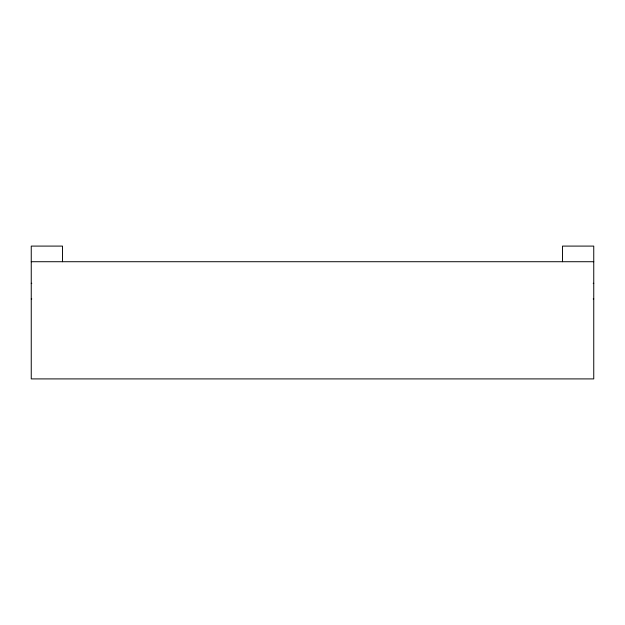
<?xml version="1.0" encoding="UTF-8"?>
<svg xmlns="http://www.w3.org/2000/svg" width="625" height="625" viewBox="0 0 625 625"><rect width="100%" height="100%" fill="white"/><g stroke="black" fill="none" stroke-linecap="round" stroke-linejoin="round"><path stroke-width="0.94" d="M31.25 261.719L593.75 261.719M31.25 283.32L31.781 283.32M593.219 283.32L593.75 283.32M31.25 298.945L31.781 298.945M593.219 298.945L593.75 298.945M562.5 261.719L562.5 246.094L593.75 246.094L593.75 378.906L31.25 378.906L31.25 246.094L62.5 246.094L62.5 261.719"/></g></svg>
